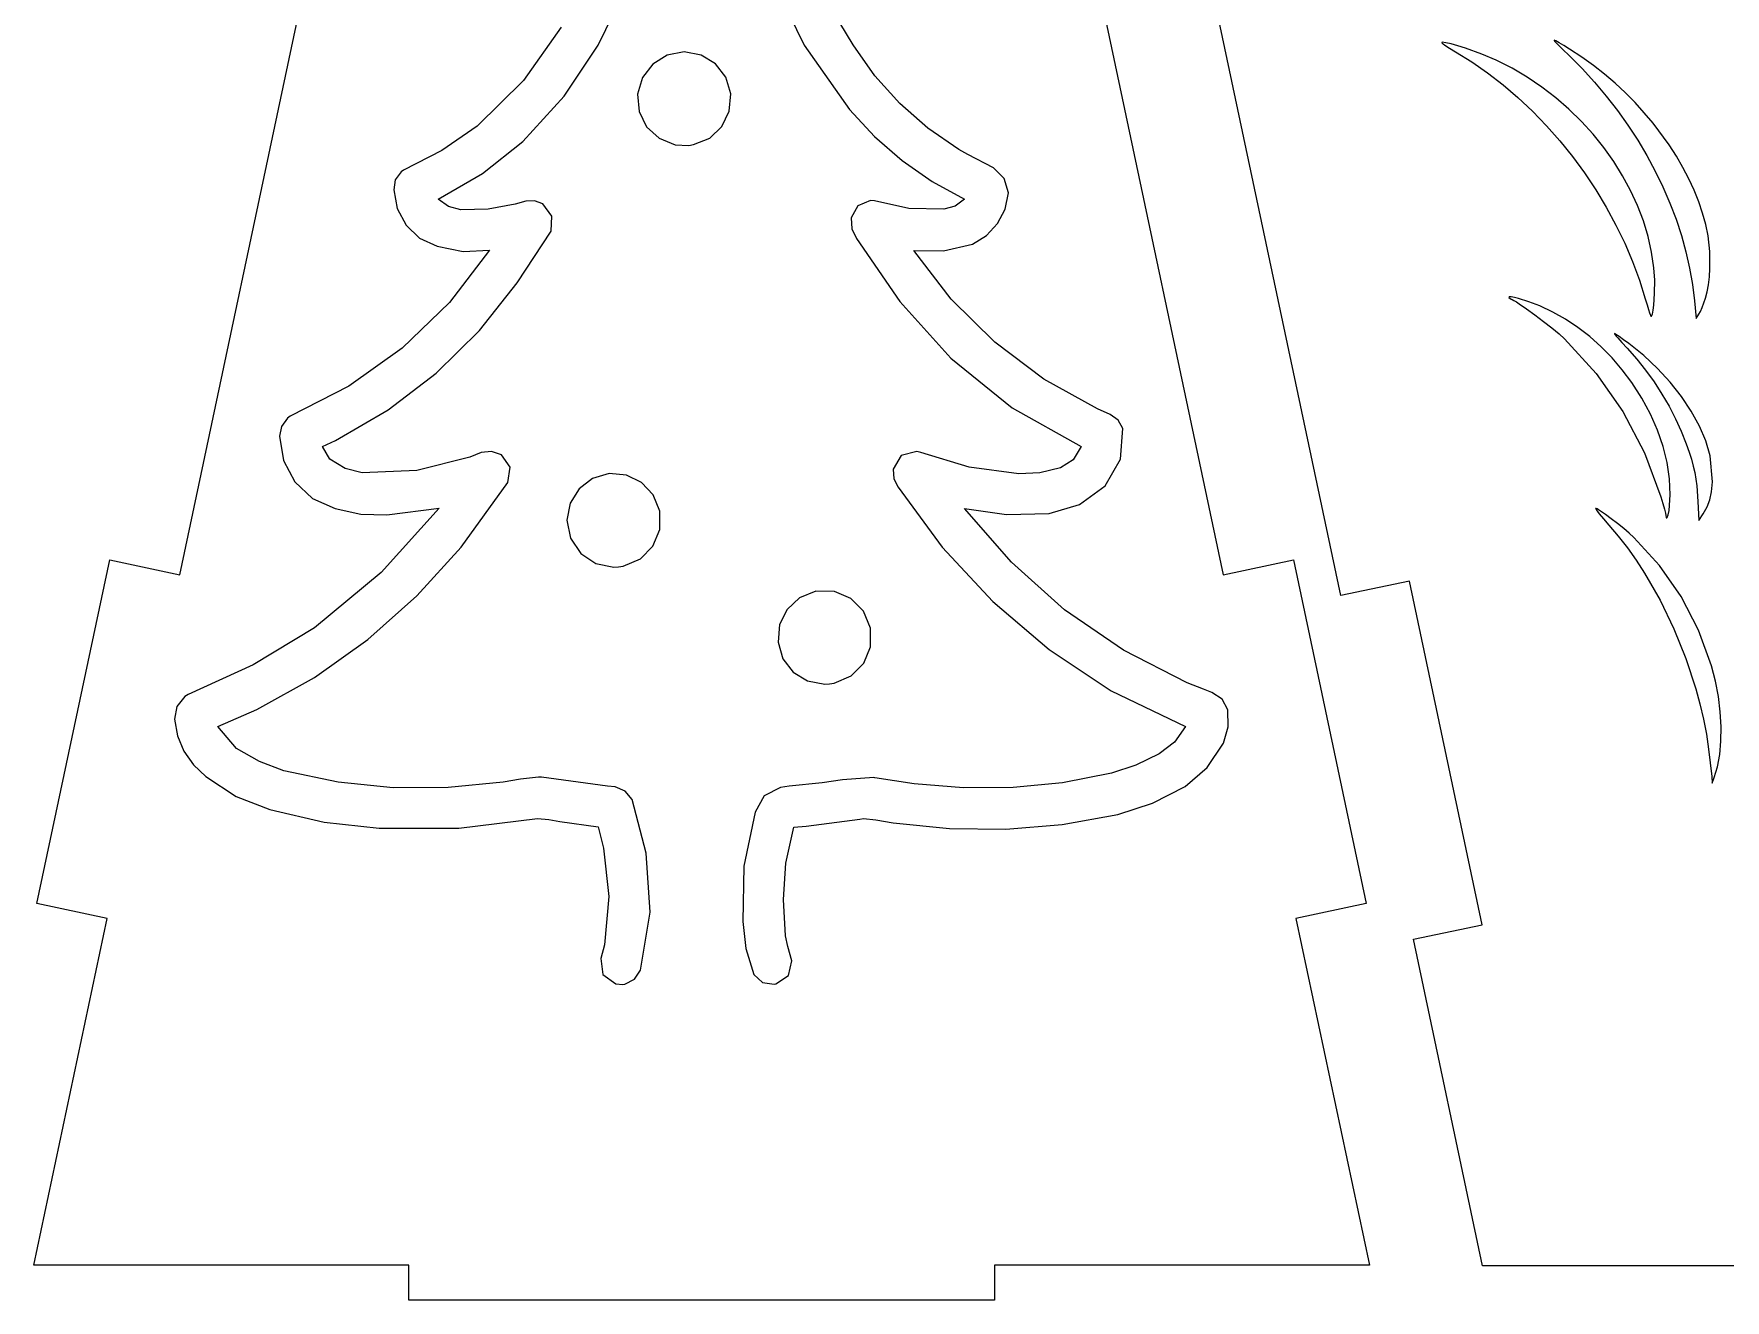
# Model space of a CAD drawing. Extents: x -1 to 192, y 0 to 104.
# Drawn here: x 0.2 to 72.4, y 0.1 to 54.2 of the extents above; entities that cross this region are included whole.
import ezdxf

# ---------------------------------------------------------------- set-up
doc = ezdxf.new("R2010")
doc.units = 0

msp = doc.modelspace()

# ---------------------------------------------------------------- linework, layer by layer
at = {"layer": 'Layer_0'}
for p, q in [((6.399975, 31.108495), (14.979362, 71.655355)), ((42.346526, 71.655355), (50.925915, 31.108495)), ((55.940049, 30.219096), (47.360562, 70.765856)), ((24.25528, 53.723277), (25.786527, 56.896373)), ((31.562155, 56.743515), (33.045851, 53.725874)), ((35.12758, 53.734995), (34.277242, 55.148813)), ((22.663972, 54.489876), (21.067298, 52.219274)), ((22.797877, 51.549477), (24.25528, 53.723277)), ((27.918114, 53.438607), (27.188426, 53.300849)), ((28.646905, 53.3014), (27.918114, 53.438607)), ((33.045851, 53.725874), (34.97768, 50.973503)), ((36.051751, 52.423721), (35.12758, 53.734995)), ((60.273665, 53.850466), (60.260806, 53.841947)), ((60.260806, 53.841947), (60.276628, 53.817917)), ((60.427946, 53.832007), (60.273665, 53.850466)), ((60.276628, 53.817917), (60.318797, 53.780068)), ((60.318797, 53.780068), (60.384967, 53.730057)), ((60.384967, 53.730057), (60.579978, 53.600298)), ((60.657794, 53.779097), (60.427946, 53.832007)), ((60.579978, 53.600298), (60.843008, 53.442028)), ((60.944594, 53.697907), (60.657794, 53.779097)), ((60.843008, 53.442028), (61.533887, 53.016168)), ((61.269743, 53.594617), (60.944594, 53.697907)), ((61.960672, 53.346457), (61.269743, 53.594617)), ((65.124765, 53.905097), (65.047046, 53.933337)), ((65.047046, 53.933337), (65.053132, 53.920076)), ((65.053132, 53.920076), (65.085562, 53.882046)), ((65.085562, 53.882046), (65.141701, 53.821926)), ((65.271235, 53.826916), (65.124765, 53.905097)), ((65.141701, 53.821926), (65.218941, 53.742376)), ((65.218941, 53.742376), (65.426231, 53.535676)), ((65.471046, 53.708627), (65.271235, 53.826916)), ((65.426231, 53.535676), (65.68643, 53.283266)), ((65.708766, 53.560087), (65.471046, 53.708627)), ((66.236233, 53.211547), (65.708766, 53.560087)), ((26.576614, 52.921655), (26.137932, 52.350987)), ((27.188426, 53.300849), (26.576614, 52.921655)), ((29.258224, 52.923163), (28.646905, 53.3014)), ((29.696923, 52.353674), (29.258224, 52.923163)), ((61.533887, 53.016168), (62.209555, 52.546929)), ((62.581752, 53.084038), (61.960672, 53.346457)), ((63.25457, 52.740218), (62.581752, 53.084038)), ((63.90305, 52.356088), (63.25457, 52.740218)), ((65.68643, 53.283266), (66.242109, 52.727507)), ((66.730254, 52.859998), (66.236233, 53.211547)), ((66.242109, 52.727507), (66.772209, 52.150918)), ((67.200622, 52.491358), (66.730254, 52.859998)), ((21.067298, 52.219274), (19.089027, 50.272111)), ((26.137932, 52.350987), (25.927637, 51.638809)), ((29.907852, 51.642709), (29.696923, 52.353674)), ((37.121304, 51.235622), (36.051751, 52.423721)), ((62.209555, 52.546929), (62.868004, 52.03693)), ((62.868004, 52.03693), (63.507213, 51.48881)), ((64.525188, 51.934269), (63.90305, 52.356088)), ((66.772209, 52.150918), (67.275878, 51.555149)), ((67.654231, 52.103489), (67.200622, 52.491358)), ((68.089981, 51.698059), (67.654231, 52.103489)), ((21.029934, 49.619762), (22.797877, 51.549477)), ((25.927637, 51.638809), (25.993063, 50.892898)), ((29.845766, 50.902688), (29.907852, 51.642709)), ((63.507213, 51.48881), (64.125162, 50.905191)), ((65.118989, 51.4774), (64.525188, 51.934269)), ((65.682458, 50.98811), (65.118989, 51.4774)), ((67.275878, 51.555149), (67.752278, 50.941839)), ((68.50676, 51.27672), (68.089981, 51.698059)), ((69.278911, 50.392951), (68.50676, 51.27672)), ((25.993063, 50.892898), (26.314454, 50.242538)), ((29.531207, 50.255258), (29.845766, 50.902688)), ((34.97768, 50.973503), (36.042383, 49.822624)), ((38.324122, 50.182649), (37.121304, 51.235622)), ((64.125162, 50.905191), (64.719821, 50.288712)), ((66.213598, 50.469041), (65.682458, 50.98811)), ((67.752278, 50.941839), (68.200566, 50.31266)), ((19.089027, 50.272111), (17.576917, 49.232467)), ((26.314454, 50.242538), (26.846123, 49.748992)), ((29.008303, 49.760603), (29.531207, 50.255258)), ((36.042383, 49.822624), (37.221739, 48.796478)), ((39.648086, 49.276751), (38.324122, 50.182649)), ((64.719821, 50.288712), (65.289182, 49.641993)), ((66.710405, 49.922811), (66.213598, 50.469041)), ((67.170896, 49.352072), (66.710405, 49.922811)), ((68.200566, 50.31266), (68.619917, 49.669241)), ((69.96176, 49.465452), (69.278911, 50.392951)), ((17.576917, 49.232467), (15.946691, 48.390033)), ((19.317116, 48.249229), (21.029934, 49.619762)), ((26.846123, 49.748992), (27.542385, 49.473522)), ((27.542385, 49.473522), (28.122454, 49.448622)), ((28.122454, 49.448622), (28.321185, 49.478902)), ((28.321185, 49.478902), (29.008303, 49.760603)), ((40.019664, 49.061661), (39.648086, 49.276751)), ((65.289182, 49.641993), (65.831209, 48.967673)), ((67.593065, 48.759433), (67.170896, 49.352072)), ((68.619917, 49.669241), (69.009457, 49.013242)), ((70.26692, 48.989443), (69.96176, 49.465452)), ((15.946691, 48.390033), (15.844149, 48.317763)), ((37.221739, 48.796478), (38.504895, 47.903523)), ((41.123663, 48.493792), (40.019664, 49.061661)), ((41.582478, 48.038015), (41.123663, 48.493792)), ((65.831209, 48.967673), (66.3439, 48.268375)), ((67.974916, 48.147534), (67.593065, 48.759433)), ((69.009457, 49.013242), (69.368367, 48.346303)), ((70.546399, 48.507493), (70.26692, 48.989443)), ((70.799099, 48.021234), (70.546399, 48.507493)), ((15.58911, 47.975677), (15.524821, 47.553854)), ((15.844149, 48.317763), (15.58911, 47.975677)), ((17.417878, 47.151505), (19.317116, 48.249229)), ((38.504895, 47.903523), (39.880996, 47.152218)), ((41.762583, 47.416883), (41.582478, 48.038015)), ((66.3439, 48.268375), (66.825229, 47.546745)), ((68.314453, 47.519015), (67.974916, 48.147534)), ((69.368367, 48.346303), (69.695796, 47.670073)), ((69.695796, 47.670073), (69.990904, 46.986204)), ((71.023897, 47.532345), (70.799099, 48.021234)), ((15.524821, 47.553854), (15.666911, 46.74475)), ((17.861658, 46.830603), (17.417878, 47.151505)), ((20.700345, 46.933735), (19.556259, 46.72454)), ((21.156163, 47.060195), (20.700345, 46.933735)), ((21.535042, 47.081588), (21.156163, 47.060195)), ((21.891993, 46.952775), (21.535042, 47.081588)), ((22.277668, 46.427805), (21.891993, 46.952775)), ((35.867571, 47.091427), (35.328686, 46.866317)), ((36.043111, 47.085818), (35.867571, 47.091427)), ((37.505705, 46.753358), (36.043111, 47.085818)), ((39.880996, 47.152218), (39.48864, 46.844279)), ((41.619223, 46.72469), (41.762583, 47.416883)), ((66.825229, 47.546745), (67.273168, 46.805396)), ((68.609675, 46.876505), (68.314453, 47.519015)), ((69.990904, 46.986204), (70.252844, 46.296355)), ((71.219688, 47.042465), (71.023897, 47.532345)), ((71.385349, 46.553276), (71.219688, 47.042465)), ((15.666911, 46.74475), (16.048252, 46.039483)), ((18.393467, 46.699846), (17.861658, 46.830603)), ((19.556259, 46.72454), (18.393467, 46.699846)), ((22.239903, 45.777487), (22.277668, 46.427805)), ((35.328686, 46.866317), (35.042382, 46.357298)), ((35.042382, 46.357298), (35.073321, 45.889517)), ((39.005266, 46.721318), (37.505705, 46.753358)), ((39.48864, 46.844279), (39.005266, 46.721318)), ((41.299498, 46.108401), (41.619223, 46.72469)), ((67.273168, 46.805396), (67.685709, 46.046977)), ((68.858595, 46.222626), (68.609675, 46.876505)), ((69.059204, 45.560027), (68.858595, 46.222626)), ((70.252844, 46.296355), (70.480785, 45.602156)), ((71.519757, 46.066416), (71.385349, 46.553276)), ((16.048252, 46.039483), (16.630403, 45.48819)), ((16.630403, 45.48819), (17.374918, 45.141007)), ((20.789944, 43.57314), (22.239903, 45.777487)), ((35.073321, 45.889517), (35.271622, 45.464719)), ((40.222305, 45.233056), (40.826246, 45.600397)), ((40.826246, 45.600397), (41.299498, 46.108401)), ((67.685709, 46.046977), (68.060827, 45.274098)), ((69.209503, 44.891328), (69.059204, 45.560027)), ((70.480785, 45.602156), (70.673864, 44.905277)), ((71.621807, 45.583557), (71.519757, 46.066416)), ((71.695737, 44.910308), (71.621807, 45.583557)), ((17.374918, 45.141007), (18.485063, 44.921313)), ((19.615875, 44.965478), (17.897139, 42.736418)), ((18.485063, 44.921313), (19.615875, 44.965478)), ((35.271622, 45.464719), (37.128662, 42.784881)), ((39.320612, 42.874892), (37.726949, 44.959616)), ((37.726949, 44.959616), (38.991035, 44.946598)), ((38.991035, 44.946598), (40.222305, 45.233056)), ((68.060827, 45.274098), (68.396498, 44.489409)), ((69.307505, 44.219169), (69.209503, 44.891328)), ((70.673864, 44.905277), (70.831254, 44.207348)), ((71.700076, 44.183909), (71.695737, 44.910308)), ((68.396498, 44.489409), (68.690706, 43.69553)), ((69.340974, 43.689869), (69.307505, 44.219169)), ((70.831254, 44.207348), (70.952105, 43.510029)), ((71.677269, 43.828259), (71.700076, 44.183909)), ((19.180614, 41.536323), (20.789944, 43.57314)), ((68.690706, 43.69553), (68.941435, 42.895091)), ((69.339651, 43.13246), (69.340974, 43.689869)), ((70.952105, 43.510029), (71.035583, 42.81497)), ((71.5839, 43.18698), (71.638401, 43.49228)), ((71.638401, 43.49228), (71.677269, 43.828259)), ((17.897139, 42.736418), (15.880956, 40.793862)), ((37.128662, 42.784881), (39.302136, 40.354625)), ((41.176382, 41.037003), (39.320612, 42.874892)), ((63.132651, 42.976228), (63.112833, 42.953918)), ((63.112833, 42.953918), (63.216402, 42.882159)), ((63.215851, 42.973069), (63.132651, 42.976228)), ((63.351511, 42.94747), (63.215851, 42.973069)), ((63.216402, 42.882159), (63.260222, 42.868308)), ((63.260222, 42.868308), (63.335303, 42.828678)), ((63.335303, 42.828678), (63.437773, 42.766178)), ((63.52866, 42.90245), (63.351511, 42.94747)), ((63.437773, 42.766178), (63.563722, 42.683698)), ((63.963661, 42.766281), (63.52866, 42.90245)), ((63.563722, 42.683698), (63.870491, 42.470408)), ((64.43324, 42.588801), (63.963661, 42.766281)), ((68.941435, 42.895091), (69.016847, 42.632072)), ((69.016847, 42.632072), (69.076145, 42.432412)), ((69.277623, 42.412771), (69.305864, 42.624251)), ((69.305864, 42.624251), (69.326634, 42.86737)), ((69.326634, 42.86737), (69.339651, 43.13246)), ((71.035583, 42.81497), (71.106574, 42.051961)), ((71.365831, 42.520741), (71.442941, 42.7177)), ((71.442941, 42.7177), (71.514241, 42.92333)), ((71.514241, 42.92333), (71.5839, 43.18698)), ((63.870491, 42.470408), (64.224471, 42.211989)), ((64.224471, 42.211989), (64.59449, 41.931619)), ((64.99141, 42.330151), (64.43324, 42.588801)), ((64.59449, 41.931619), (64.94941, 41.652499)), ((65.536117, 42.024161), (64.99141, 42.330151)), ((66.064577, 41.673152), (65.536117, 42.024161)), ((69.076145, 42.432412), (69.121987, 42.290352)), ((69.121987, 42.290352), (69.157015, 42.200132)), ((69.157015, 42.200132), (69.183897, 42.156002)), ((69.183897, 42.156002), (69.205275, 42.152203)), ((69.205275, 42.152203), (69.223796, 42.182983)), ((69.223796, 42.182983), (69.242131, 42.242573)), ((69.242264, 42.242571), (69.277623, 42.412771)), ((71.106574, 42.051961), (71.231264, 42.242181)), ((71.231261, 42.242181), (71.292171, 42.354781)), ((71.292171, 42.354781), (71.365831, 42.520741)), ((17.337094, 39.723023), (19.180614, 41.536323)), ((64.94941, 41.652499), (65.25807, 41.3978)), ((65.25807, 41.3978), (65.489299, 41.19071)), ((65.489299, 41.19071), (66.839292, 39.712448)), ((66.574016, 41.279412), (66.064577, 41.673152)), ((67.061655, 40.845263), (66.574016, 41.279412)), ((67.683285, 41.374972), (67.623534, 41.408672)), ((67.623534, 41.408672), (67.628165, 41.395893)), ((67.628165, 41.395893), (67.655374, 41.359253)), ((67.655374, 41.359253), (67.702925, 41.301343)), ((67.819434, 41.283232), (67.683285, 41.374972)), ((67.702925, 41.301343), (67.768584, 41.224723)), ((67.768584, 41.224723), (67.945325, 41.025604)), ((68.011765, 41.147452), (67.819434, 41.283232)), ((68.240034, 40.981653), (68.011765, 41.147452)), ((15.880956, 40.793862), (13.602413, 39.166973)), ((43.266109, 39.470237), (41.176382, 41.037003)), ((67.524726, 40.373014), (67.061655, 40.845263)), ((67.945325, 41.025604), (68.167723, 40.782464)), ((68.167723, 40.782464), (68.573043, 40.322344)), ((68.874385, 40.475343), (68.240034, 40.981653)), ((69.464254, 39.924994), (68.874385, 40.475343)), ((15.282319, 38.153143), (17.337094, 39.723023)), ((39.302136, 40.354625), (41.922235, 38.236641)), ((66.839292, 39.712448), (67.984602, 38.080414)), ((67.960436, 39.864954), (67.524726, 40.373014)), ((68.366004, 39.323415), (67.960436, 39.864954)), ((68.573043, 40.322344), (68.956572, 39.841375)), ((68.956572, 39.841375), (69.316302, 39.342806)), ((70.003191, 39.339475), (69.464254, 39.924994)), ((13.602413, 39.166973), (11.096601, 37.884917)), ((45.561649, 38.198885), (43.266109, 39.470237)), ((68.797703, 38.653426), (68.366004, 39.323415)), ((69.316302, 39.342806), (69.650214, 38.829906)), ((70.484783, 38.727686), (70.003191, 39.339475)), ((69.164783, 37.972877), (68.797703, 38.653426)), ((69.650214, 38.829906), (69.956291, 38.305927)), ((69.956291, 38.305927), (70.232521, 37.774137)), ((70.90257, 38.098486), (70.484783, 38.727686)), ((10.98332, 37.794097), (10.737183, 37.449214)), ((11.096601, 37.884917), (10.98332, 37.794097)), ((13.039223, 36.846588), (15.282319, 38.153143)), ((41.922235, 38.236641), (44.8578, 36.58339)), ((46.107057, 37.959625), (45.561649, 38.198885)), ((46.43908, 37.712689), (46.107057, 37.959625)), ((46.637816, 37.349756), (46.43908, 37.712689)), ((67.984602, 38.080414), (68.9124, 36.31563)), ((69.466244, 37.285137), (69.164783, 37.972877)), ((70.232521, 37.774137), (70.476901, 37.237798)), ((71.250142, 37.460777), (70.90257, 38.098486)), ((10.737183, 37.449214), (10.648848, 37.034818)), ((10.648848, 37.034818), (10.819546, 35.990473)), ((12.483564, 36.583648), (13.039223, 36.846588)), ((46.540908, 36.04123), (46.637816, 37.349756)), ((69.701104, 36.593598), (69.466244, 37.285137)), ((70.476901, 37.237798), (70.687421, 36.700169)), ((71.52103, 36.823438), (71.250142, 37.460777)), ((71.70881, 36.195349), (71.52103, 36.823438)), ((12.794597, 36.045079), (12.483564, 36.583648)), ((18.766267, 36.138829), (16.507495, 35.561217)), ((19.255285, 36.334629), (18.766267, 36.138829)), ((19.697672, 36.37819), (19.255285, 36.334629)), ((20.117585, 36.232329), (19.697672, 36.37819)), ((20.487467, 35.698631), (20.117585, 36.232329)), ((37.186845, 36.202361), (36.838268, 35.613901)), ((37.848038, 36.37733), (37.186845, 36.202361)), ((38.027727, 36.33607), (37.848038, 36.37733)), ((40.078406, 35.707817), (38.027727, 36.33607)), ((44.8578, 36.58339), (44.527667, 36.025788)), ((68.9124, 36.31563), (69.609854, 34.439118)), ((69.868391, 35.901639), (69.701104, 36.593598)), ((70.687421, 36.700169), (70.8081, 36.353089)), ((70.8081, 36.353089), (70.907462, 36.04009)), ((71.80724, 35.07463), (71.70881, 36.195349)), ((10.819546, 35.990473), (11.306362, 35.080862)), ((13.445084, 35.653508), (12.794597, 36.045079)), ((14.178382, 35.4567), (13.445084, 35.653508)), ((16.507495, 35.561217), (14.178382, 35.4567)), ((20.399086, 35.05533), (20.487467, 35.698631)), ((24.71353, 35.42813), (24.002478, 35.217399)), ((25.456206, 35.365187), (24.71353, 35.42813)), ((36.838268, 35.613901), (36.870311, 35.211895)), ((42.204233, 35.423482), (40.078406, 35.707817)), ((43.105147, 35.456826), (42.204233, 35.423482)), ((43.97791, 35.682751), (43.105147, 35.456826)), ((44.527667, 36.025788), (43.97791, 35.682751)), ((45.889049, 34.902499), (46.540908, 36.04123)), ((69.967131, 35.21263), (69.868391, 35.901639)), ((70.907462, 36.04009), (70.987771, 35.74987)), ((70.987771, 35.74987), (71.051321, 35.471171)), ((71.051321, 35.471171), (71.137242, 34.903181)), ((11.306362, 35.080862), (12.0575, 34.373632)), ((18.396888, 32.296304), (20.399086, 35.05533)), ((23.432994, 34.778703), (23.054926, 34.167287)), ((24.002478, 35.217399), (23.432994, 34.778703)), ((26.105221, 35.048182), (25.456206, 35.365187)), ((26.599892, 34.521862), (26.105221, 35.048182)), ((36.870311, 35.211895), (37.054088, 34.852922)), ((37.054088, 34.852922), (38.936018, 32.291564)), ((44.786995, 34.116938), (45.889049, 34.902499)), ((69.996323, 34.529971), (69.967131, 35.21263)), ((71.137242, 34.903181), (71.183469, 34.245862)), ((71.772079, 34.645911), (71.80724, 35.07463)), ((12.0575, 34.373632), (13.021165, 33.936432)), ((13.021165, 33.936432), (14.115805, 33.694703)), ((17.465487, 33.952792), (14.99158, 31.200556)), ((15.236492, 33.667642), (17.465487, 33.952792)), ((23.054926, 34.167287), (22.918122, 33.438392)), ((26.879536, 33.830972), (26.599892, 34.521862)), ((41.884553, 31.642111), (39.877334, 33.94718)), ((39.877334, 33.94718), (41.675519, 33.688757)), ((43.491832, 33.72428), (44.786995, 34.116938)), ((66.837106, 33.939382), (66.816839, 33.939172)), ((66.816839, 33.939172), (66.824697, 33.919302)), ((66.880985, 33.919692), (66.837106, 33.939382)), ((69.609854, 34.439118), (69.691555, 34.159159)), ((69.691555, 34.159159), (69.758465, 33.915829)), ((69.954982, 33.857032), (69.996323, 34.529971)), ((71.183469, 34.245862), (71.219752, 33.427253)), ((71.409122, 33.707652), (71.58549, 34.005242)), ((71.58549, 34.005242), (71.702319, 34.303721)), ((71.702319, 34.303721), (71.772079, 34.645911)), ((14.115805, 33.694703), (15.236492, 33.667642)), ((22.918122, 33.438392), (23.070258, 32.672966)), ((26.87892, 33.039311), (26.879536, 33.830972)), ((41.675519, 33.688757), (43.491832, 33.72428)), ((66.824697, 33.919302), (66.85549, 33.874122)), ((66.85549, 33.874122), (66.906837, 33.806532)), ((66.945747, 33.882172), (66.880985, 33.919692)), ((66.906837, 33.806532), (66.976407, 33.719402)), ((67.028656, 33.828872), (66.945747, 33.882172)), ((66.976407, 33.719402), (67.160757, 33.498172)), ((67.238055, 33.683152), (67.028656, 33.828872)), ((67.160757, 33.498172), (67.389757, 33.233573)), ((67.487385, 33.499002), (67.238055, 33.683152)), ((67.389757, 33.233573), (67.788806, 32.758593)), ((67.754855, 33.292883), (67.487385, 33.499002)), ((68.018665, 33.081243), (67.754855, 33.292883)), ((69.758465, 33.915829), (69.803664, 33.735259)), ((69.803664, 33.735259), (69.82028, 33.643559)), ((69.82028, 33.643559), (69.824751, 33.576159)), ((69.824751, 33.576159), (69.836816, 33.542079)), ((69.836816, 33.542079), (69.854437, 33.53809)), ((69.854437, 33.53809), (69.875604, 33.560989)), ((69.875604, 33.560989), (69.920414, 33.674559)), ((69.920414, 33.674559), (69.954974, 33.857029)), ((71.219752, 33.427253), (71.409122, 33.707643)), ((23.070258, 32.672966), (23.503793, 32.024067)), ((26.5858, 32.333322), (26.87892, 33.039311)), ((67.788806, 32.758593), (68.174936, 32.256364)), ((68.257033, 32.880543), (68.018665, 33.081243)), ((68.448155, 32.707253), (68.257033, 32.880543)), ((69.544151, 31.508339), (68.448155, 32.707253)), ((16.515779, 30.21006), (18.396888, 32.296304)), ((23.503793, 32.024067), (24.152692, 31.590532)), ((25.321189, 31.478925), (26.049962, 31.788146)), ((26.049962, 31.788146), (26.5858, 32.333322)), ((38.936018, 32.291564), (41.093896, 29.972317)), ((68.174936, 32.256364), (68.547096, 31.729204)), ((0.294781, 17.068233), (3.399977, 31.743324)), ((3.399977, 31.743324), (6.399975, 31.108495)), ((14.99158, 31.200556), (12.141522, 28.840008)), ((24.152692, 31.590532), (24.918118, 31.438395)), ((24.918118, 31.438395), (25.122458, 31.448645)), ((25.122458, 31.448645), (25.321189, 31.478925)), ((44.158409, 29.61787), (41.884553, 31.642111)), ((50.925915, 31.108495), (53.925914, 31.743294)), ((53.925914, 31.743294), (57.031009, 17.068233)), ((68.547096, 31.729204), (68.904256, 31.179445)), ((68.904256, 31.179445), (69.569473, 30.021386)), ((70.470476, 30.182342), (69.544151, 31.508339)), ((33.542378, 30.403236), (32.846201, 30.127579)), ((34.332107, 30.3956), (33.542378, 30.403236)), ((35.0343, 30.097762), (34.332107, 30.3956)), ((58.875047, 30.840095), (55.940049, 30.219096)), ((61.980143, 16.165034), (58.875047, 30.840095)), ((14.42374, 28.34799), (16.515779, 30.21006)), ((32.314586, 29.633962), (31.993181, 28.9836)), ((32.846201, 30.127579), (32.314586, 29.633962)), ((35.574819, 29.559596), (35.0343, 30.097762)), ((41.093896, 29.972317), (43.504694, 27.917228)), ((46.669837, 27.897201), (44.158409, 29.61787)), ((69.569473, 30.021386), (70.162325, 28.800738)), ((71.216348, 28.747064), (70.470476, 30.182342)), ((31.993181, 28.9836), (31.927631, 28.237709)), ((35.879525, 28.830978), (35.574819, 29.559596)), ((12.141522, 28.840008), (9.528931, 27.261048)), ((12.140604, 26.725886), (14.42374, 28.34799)), ((31.927631, 28.237709), (32.137629, 27.52537)), ((35.878537, 28.039466), (35.879525, 28.830978)), ((70.162325, 28.800738), (70.674563, 27.53607)), ((71.770987, 27.22031), (71.216348, 28.747064)), ((32.137629, 27.52537), (32.576298, 26.954662)), ((35.585352, 27.333617), (35.878537, 28.039466)), ((43.504694, 27.917228), (46.145388, 26.148343)), ((49.389773, 26.502849), (46.669837, 27.897201)), ((70.674563, 27.53607), (71.097932, 26.245941)), ((9.528931, 27.261048), (6.74773, 26.002612)), ((9.686202, 25.359542), (12.140604, 26.725886)), ((32.576298, 26.954662), (33.188252, 26.57565)), ((34.321176, 26.478931), (35.049666, 26.788436)), ((35.049666, 26.788436), (35.585352, 27.333617)), ((71.936237, 26.568451), (71.770987, 27.22031)), ((6.74773, 26.002612), (6.610036, 25.916432)), ((33.188252, 26.57565), (33.918108, 26.438401)), ((33.918108, 26.438401), (34.122448, 26.448651)), ((34.122448, 26.448651), (34.321176, 26.478931)), ((46.145388, 26.148343), (49.312383, 24.635165)), ((50.089233, 26.22209), (49.389773, 26.502849)), ((50.440551, 26.08195), (50.089233, 26.22209)), ((50.874675, 25.796968), (50.440551, 26.08195)), ((71.097932, 26.245941), (71.273713, 25.597132)), ((72.058927, 25.909292), (71.936237, 26.568451)), ((6.263534, 25.487835), (6.171071, 24.944503)), ((6.610036, 25.916432), (6.263534, 25.487835)), ((8.014818, 24.626633), (9.686202, 25.359542)), ((51.128052, 25.343671), (50.874675, 25.796968)), ((51.130754, 24.616778), (51.128052, 25.343671)), ((71.273713, 25.597132), (71.424182, 24.948923)), ((72.138776, 25.254563), (72.058927, 25.909292)), ((6.171071, 24.944503), (6.298044, 24.235911)), ((8.812911, 23.687915), (8.014818, 24.626633)), ((49.312383, 24.635165), (48.847875, 23.95892)), ((50.933472, 23.917163), (51.130754, 24.616778)), ((71.424182, 24.948923), (71.548303, 24.303624)), ((72.175508, 24.616043), (72.138776, 25.254563)), ((72.16884, 24.005474), (72.175508, 24.616043)), ((6.298044, 24.235911), (6.570228, 23.578178)), ((48.847875, 23.95892), (48.189334, 23.469636)), ((50.245228, 22.876845), (50.933472, 23.917163)), ((71.548303, 24.303624), (71.645053, 23.663565)), ((72.118479, 23.434605), (72.16884, 24.005474)), ((6.570228, 23.578178), (6.975719, 22.993135)), ((9.787958, 23.131866), (8.812911, 23.687915)), ((10.836347, 22.730886), (9.787958, 23.131866)), ((48.189334, 23.469636), (47.20382, 22.975547)), ((71.645053, 23.663565), (71.775201, 22.498856)), ((72.02414, 22.915205), (72.118479, 23.434605)), ((6.975719, 22.993135), (7.502612, 22.502616)), ((7.502612, 22.502616), (8.795506, 21.647305)), ((13.149854, 22.256489), (10.836347, 22.730886)), ((20.933744, 22.384936), (20.198646, 22.258226)), ((21.695463, 22.469896), (20.933744, 22.384936)), ((21.823643, 22.465255), (21.695463, 22.469896)), ((24.646389, 22.081716), (21.823643, 22.465255)), ((36.012099, 22.448147), (34.672502, 22.349517)), ((36.064349, 22.442048), (36.012099, 22.448147)), ((37.731577, 22.182278), (36.064349, 22.442048)), ((46.155648, 22.633938), (44.071765, 22.232072)), ((47.20382, 22.975547), (46.155648, 22.633938)), ((49.296023, 22.067555), (50.245228, 22.876845)), ((71.775201, 22.498856), (71.791262, 22.212356)), ((71.791262, 22.212356), (71.885562, 22.459036)), ((71.885548, 22.459016), (72.02414, 22.915205)), ((15.493486, 22.018971), (13.149854, 22.256489)), ((17.849123, 22.019245), (15.493486, 22.018971)), ((20.198646, 22.258226), (17.849123, 22.019245)), ((24.969389, 22.049736), (24.646389, 22.081716)), ((25.397035, 21.866705), (24.969389, 22.049736)), ((25.703517, 21.516777), (25.397035, 21.866705)), ((31.33191, 21.663588), (30.949857, 20.977938)), ((32.025045, 22.031887), (31.33191, 21.663588)), ((32.407855, 22.077297), (32.025045, 22.031887)), ((33.812404, 22.227447), (32.407855, 22.077297)), ((34.672502, 22.349517), (33.812404, 22.227447)), ((39.846482, 22.005532), (37.731577, 22.182278)), ((41.964294, 22.022367), (39.846482, 22.005532)), ((44.071765, 22.232072), (41.964294, 22.022367)), ((47.904271, 21.363592), (49.296023, 22.067555)), ((8.795506, 21.647305), (10.241133, 21.087578)), ((10.241133, 21.087578), (12.547966, 20.541638)), ((26.303856, 19.218439), (25.703517, 21.516777)), ((30.949857, 20.977938), (30.47057, 18.668082)), ((46.423708, 20.873217), (47.904271, 21.363592)), ((12.547966, 20.541638), (14.90494, 20.288259)), ((14.90494, 20.288259), (18.297216, 20.290352)), ((18.297216, 20.290352), (21.663724, 20.707688)), ((21.663724, 20.707688), (22.139312, 20.652518)), ((22.139312, 20.652518), (22.611481, 20.571949)), ((22.611481, 20.571949), (24.249909, 20.352959)), ((24.249909, 20.352959), (24.476961, 19.43255)), ((32.258204, 18.79021), (32.597804, 20.325128)), ((32.597804, 20.325128), (33.131005, 20.376398)), ((33.131005, 20.376398), (35.420791, 20.680107)), ((35.420791, 20.680107), (35.57314, 20.697197)), ((35.57314, 20.697197), (36.105119, 20.648117)), ((36.105119, 20.648117), (36.840959, 20.522637)), ((36.840959, 20.522637), (39.241075, 20.273073)), ((39.241075, 20.273073), (41.648768, 20.248701)), ((41.648768, 20.248701), (44.048244, 20.448941)), ((44.048244, 20.448941), (46.423708, 20.873217)), ((24.476961, 19.43255), (24.705413, 17.372539)), ((26.465309, 16.707032), (26.303856, 19.218439)), ((32.162504, 17.238398), (32.258204, 18.79021)), ((30.47057, 18.668082), (30.423977, 16.309484)), ((24.705413, 17.372539), (24.51651, 15.308525)), ((3.294776, 16.433434), (0.294781, 17.068233)), ((26.049467, 14.225036), (26.465309, 16.707032)), ((32.2477, 15.685974), (32.162504, 17.238398)), ((57.031009, 17.068233), (54.031011, 16.433404)), ((0.162976, 1.632241), (3.294776, 16.433434)), ((30.423977, 16.309484), (30.553564, 15.152267)), ((54.031011, 16.433404), (57.162909, 1.632241)), ((59.045145, 15.544035), (61.980143, 16.165034)), ((24.51651, 15.308525), (24.359279, 14.721856)), ((32.34853, 15.233824), (32.2477, 15.685974)), ((32.5165, 14.623475), (32.34853, 15.233824)), ((61.995031, 1.602732), (59.045145, 15.544035)), ((24.359279, 14.721856), (24.451759, 14.045467)), ((30.553564, 15.152267), (30.891746, 14.038007)), ((32.36937, 13.99353), (32.5165, 14.623475)), ((24.451759, 14.045467), (24.999419, 13.638117)), ((25.385647, 13.630066), (25.798489, 13.837253)), ((25.798489, 13.837253), (26.049467, 14.225036)), ((30.891746, 14.038007), (31.261642, 13.702693)), ((31.83095, 13.634946), (32.36937, 13.99353)), ((24.999419, 13.638117), (25.308497, 13.618107)), ((25.308497, 13.618107), (25.385647, 13.630066)), ((31.261642, 13.702693), (31.754295, 13.621748)), ((31.75429, 13.621767), (31.83095, 13.634946)), ((16.162961, 1.632241), (0.162976, 1.632241)), ((16.162961, 0.132243), (16.162961, 1.632241)), ((41.162927, 1.632241), (41.162927, 0.132243)), ((57.162909, 1.632241), (41.162927, 1.632241)), ((82.995005, 1.602732), (61.995031, 1.602732)), ((41.162927, 0.132243), (16.162961, 0.132243))]:
    msp.add_line(p, q, dxfattribs=at)

doc.saveas('drawing.dxf')
